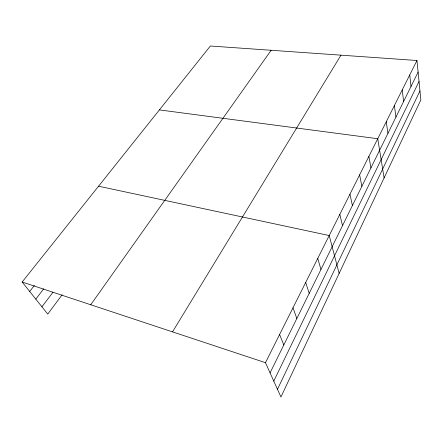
<?xml version="1.0" encoding="UTF-8"?>
<svg xmlns="http://www.w3.org/2000/svg" width="443" height="443" viewBox="0 0 443 443"><rect width="100%" height="100%" fill="white"/><g stroke="black" fill="none" stroke-linecap="round" stroke-linejoin="round"><path stroke-width="0.66" d="M277.468 389.297L419.964 90.915M273.774 381.102L419.034 81.451M270.069 372.879L418.109 72.043M416.968 60.503L420.85 99.885L280.94 396.994L265.473 362.684L416.968 60.503L210.353 46.006L22.15 282.025L47.744 314.081L62.125 294.794M172.515 331.873L340.988 55.17M90.726 304.756L271.166 50.269M41.941 306.811L52.966 292.247M35.8 299.125L43.724 288.819M29.681 291.455L34.366 285.464M159.397 109.903L377.752 138.731L384.103 177.925M98.556 186.204L329.215 235.543L339.139 273.403M22.15 282.025L265.473 362.684M279.605 334.498L283.808 344.964M292.989 307.796L296.832 318.495M305.687 282.473L309.197 293.36M317.747 258.419L320.954 269.466M339.825 214.384L342.511 225.67M349.953 194.184L352.406 205.558M359.627 174.88L361.876 186.32M368.886 156.412L370.935 167.903M386.246 121.786L387.946 133.332M394.397 105.528L395.942 117.09M402.222 89.918L403.623 101.48M409.742 74.922L411.004 86.479"/></g></svg>
